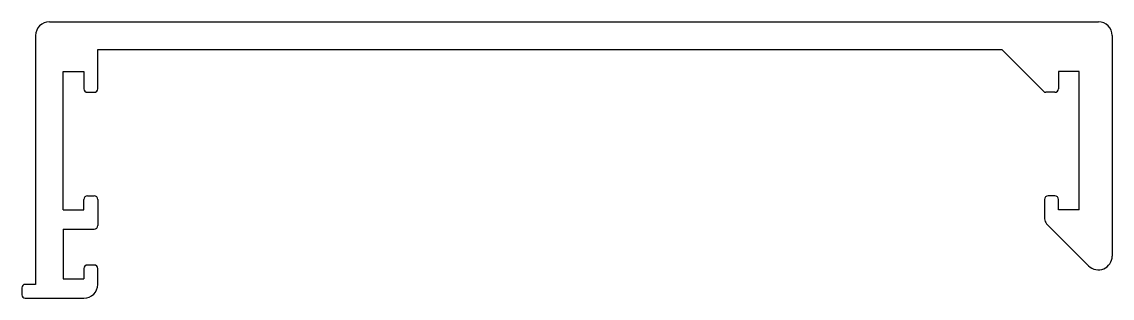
# Model space of a CAD drawing. Extents: x 1919.5 to 1998.5, y 1546.5 to 1566.5.
import ezdxf

# ---------------------------------------------------------------- set-up
doc = ezdxf.new("R2010")
doc.units = 0
doc.layers.get('0').update_dxf_attribs({"linetype": 'CONTINUOUS'})

msp = doc.modelspace()

# ---------------------------------------------------------------- linework, layer by layer
at = {"color": 0}
for p, q in [((1921.497, 1566.497), (1997.497, 1566.497)), ((1920.497, 1565.497), (1920.497, 1547.497)), ((1998.497, 1565.497), (1998.497, 1549.547)), ((1924.997, 1561.647), (1924.997, 1564.497)), ((1924.997, 1564.497), (1990.497, 1564.497)), ((1993.523, 1561.471), (1990.497, 1564.497)), ((1922.497, 1552.897), (1922.497, 1562.897)), ((1922.497, 1562.897), (1923.997, 1562.897)), ((1923.997, 1562.897), (1923.997, 1561.647)), ((1994.597, 1562.897), (1994.597, 1561.647)), ((1996.097, 1562.897), (1994.597, 1562.897)), ((1996.097, 1552.897), (1996.097, 1562.897)), ((1924.247, 1561.397), (1924.747, 1561.397)), ((1994.347, 1561.397), (1993.7, 1561.397)), ((1923.997, 1552.897), (1923.997, 1553.647)), ((1924.247, 1553.897), (1924.747, 1553.897)), ((1924.997, 1553.647), (1924.997, 1551.747)), ((1993.597, 1553.647), (1993.597, 1552.24)), ((1994.347, 1553.897), (1993.847, 1553.897)), ((1994.597, 1552.897), (1994.597, 1553.647)), ((1922.497, 1552.897), (1923.997, 1552.897)), ((1996.097, 1552.897), (1994.597, 1552.897)), ((1996.79, 1548.84), (1993.743, 1551.887)), ((1922.497, 1551.497), (1922.497, 1547.897)), ((1922.497, 1551.497), (1924.747, 1551.497)), ((1923.997, 1548.647), (1923.997, 1547.897)), ((1924.747, 1548.897), (1924.247, 1548.897)), ((1924.997, 1547.497), (1924.997, 1548.647)), ((1922.497, 1547.897), (1923.997, 1547.897)), ((1919.497, 1547.247), (1919.497, 1546.747)), ((1920.497, 1547.497), (1919.747, 1547.497)), ((1919.747, 1546.497), (1923.997, 1546.497))]:
    msp.add_line(p, q, dxfattribs=at)
for centre, radius, start, end in [((1921.497, 1565.497), 1, 90, 180), ((1997.497, 1565.497), 1, 0, 90), ((1924.247, 1561.647), 0.25, 180, 270), ((1924.747, 1561.647), 0.25, 270, 360), ((1993.7, 1561.647), 0.25, 225, 270), ((1994.347, 1561.647), 0.25, 270, 360), ((1924.247, 1553.647), 0.25, 90, 180), ((1924.747, 1553.647), 0.25, 0, 90), ((1993.847, 1553.647), 0.25, 90, 180), ((1994.347, 1553.647), 0.25, 0, 90), ((1924.747, 1551.747), 0.25, 270, 360), ((1994.097, 1552.24), 0.5, 180, 225), ((1997.497, 1549.547), 1, 225, 0), ((1924.247, 1548.647), 0.25, 90, 180), ((1924.747, 1548.647), 0.25, 0, 90), ((1919.747, 1547.247), 0.25, 90, 180), ((1923.997, 1547.497), 1, 270, 0), ((1919.747, 1546.747), 0.25, 180, 270)]:
    msp.add_arc(centre, radius, start, end, dxfattribs=at)

doc.saveas('drawing.dxf')
